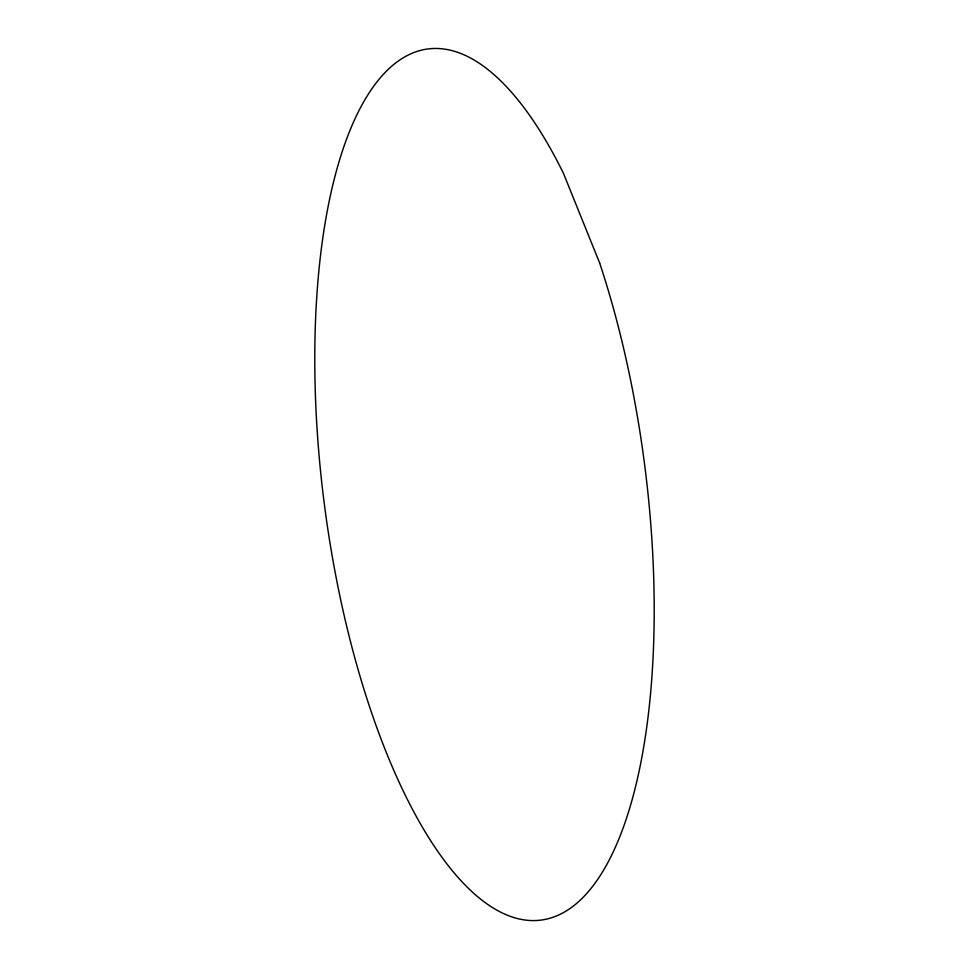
<?xml version="1.0" encoding="UTF-8"?>
<svg xmlns="http://www.w3.org/2000/svg" width="969" height="969" viewBox="0 0 969 969"><rect width="100%" height="100%" fill="white"/><g stroke="black" fill="none" stroke-linecap="round" stroke-linejoin="round"><path stroke-width="1.45" d="M599.666 263.047L563.473 173.366A439.236 161.351 82.6 0 0 314.973 339.077A439.236 161.351 82.6 0 0 548.817 918.551A439.236 161.351 82.6 0 0 599.666 263.047"/></g></svg>
